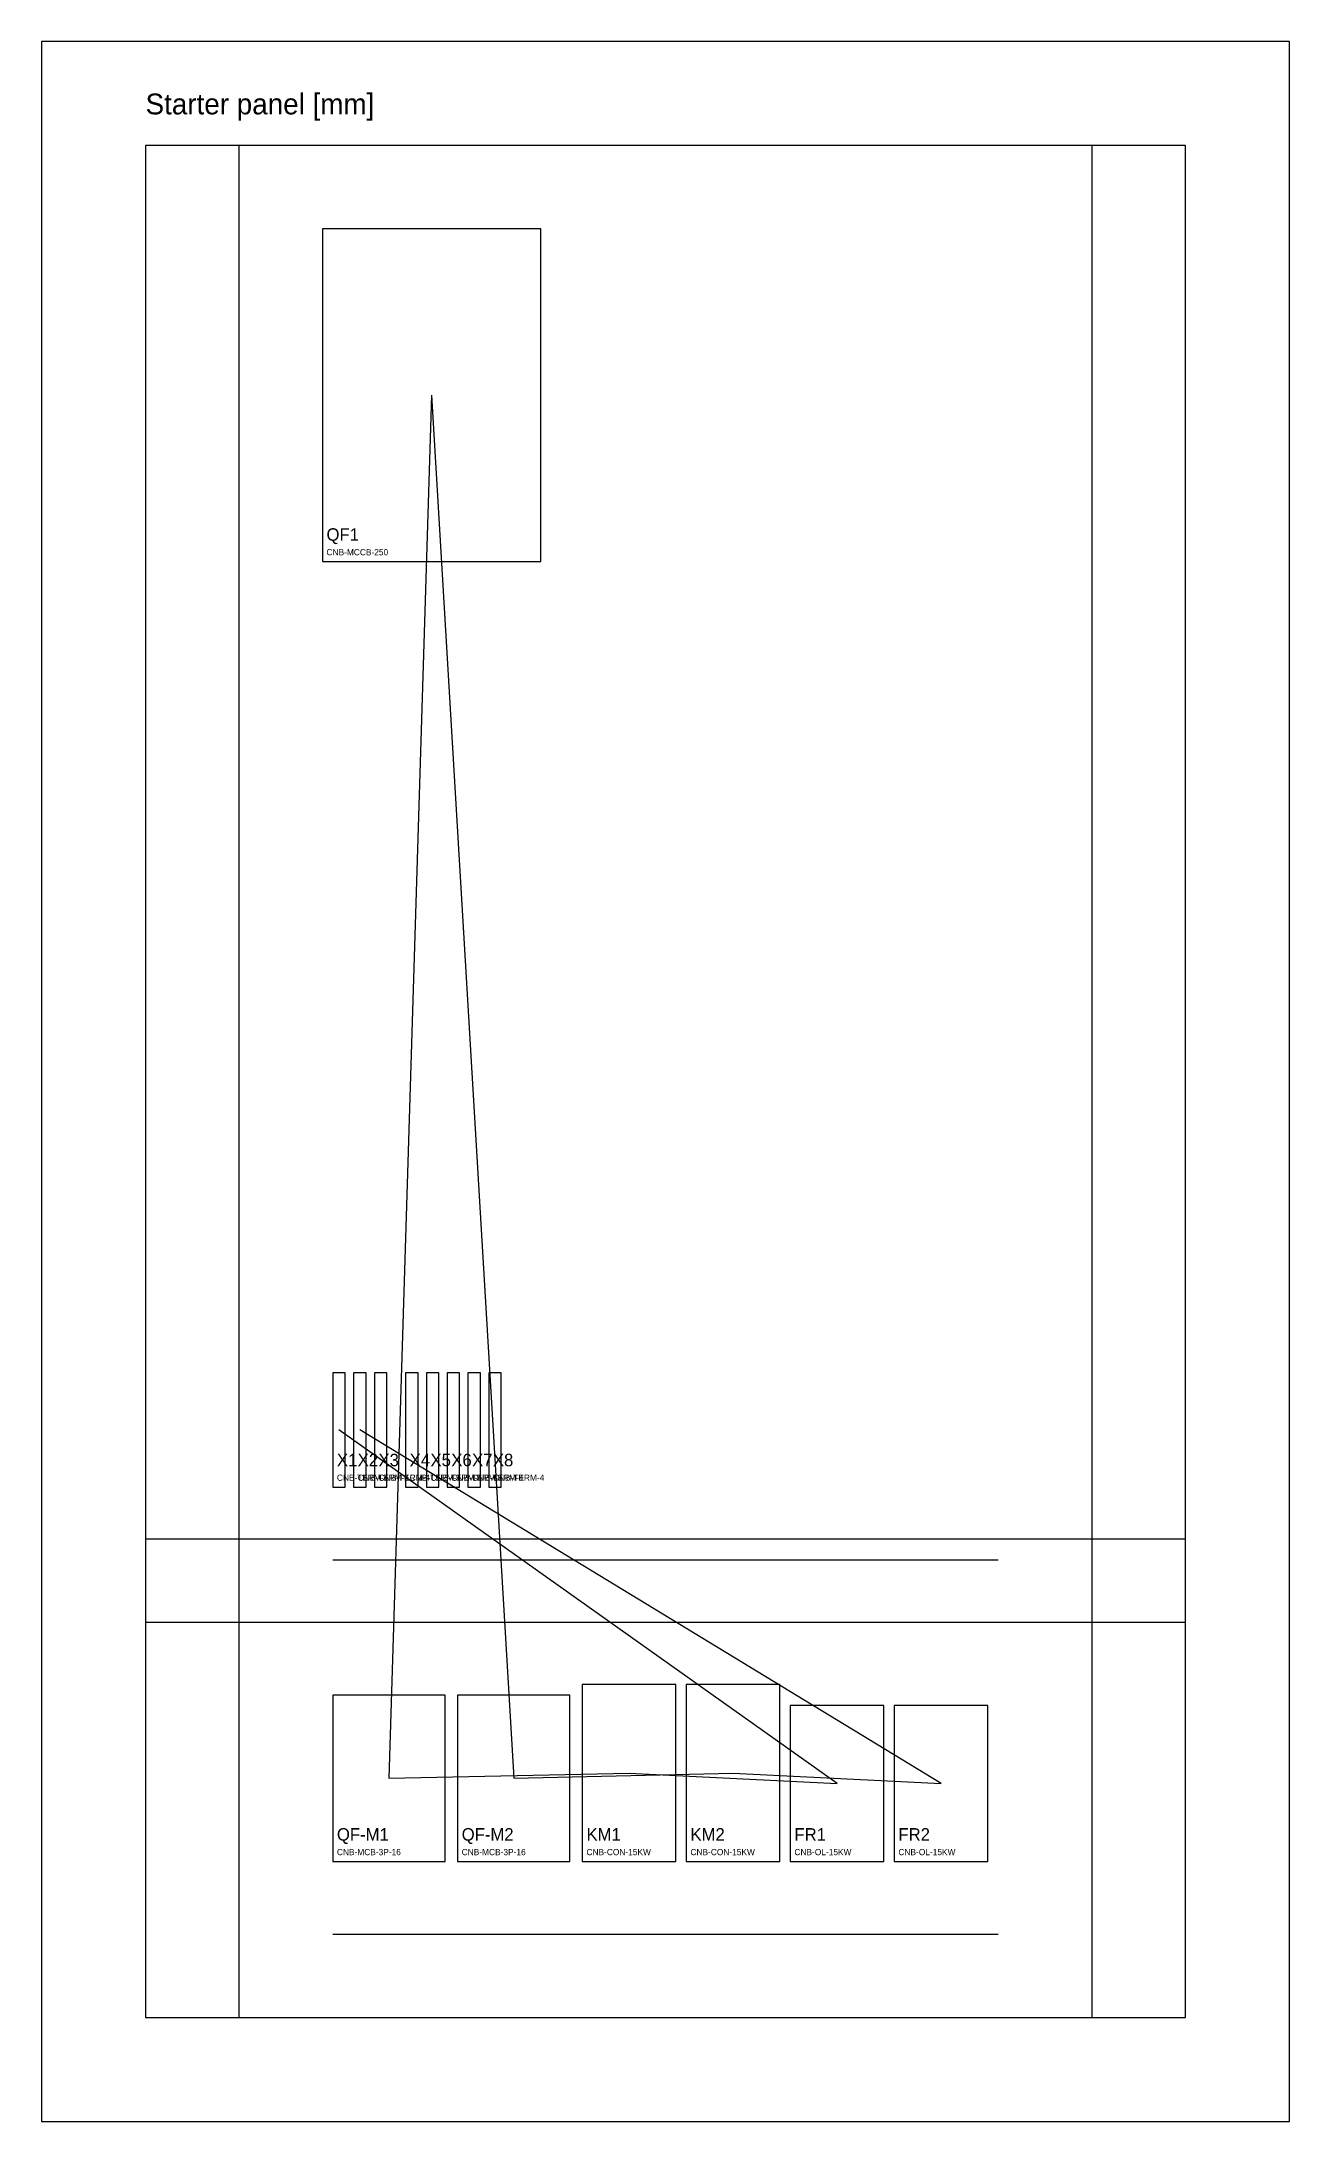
# Model space of a CAD drawing. Header units: millimetres. Extents: x 0 to 600, y 0 to 1000.
import ezdxf

# ---------------------------------------------------------------- set-up
doc = ezdxf.new("R2010")
doc.units = ezdxf.units.MM

msp = doc.modelspace()

# ---------------------------------------------------------------- linework, layer by layer
at = {"layer": 'DEVICE'}
for p, q in [((240, 910), (135, 910)), ((135, 910), (135, 750)), ((240, 750), (240, 910)), ((135, 750), (240, 750)), ((146, 360), (140, 360)), ((140, 360), (140, 305)), ((146, 305), (146, 360)), ((156, 360), (150, 360)), ((150, 360), (150, 305)), ((156, 305), (156, 360)), ((166, 360), (160, 360)), ((160, 360), (160, 305)), ((166, 305), (166, 360)), ((181, 360), (175, 360)), ((175, 360), (175, 305)), ((181, 305), (181, 360)), ((191, 360), (185, 360)), ((185, 360), (185, 305)), ((191, 305), (191, 360)), ((201, 360), (195, 360)), ((195, 360), (195, 305)), ((201, 305), (201, 360)), ((211, 360), (205, 360)), ((205, 360), (205, 305)), ((211, 305), (211, 360)), ((221, 360), (215, 360)), ((215, 360), (215, 305)), ((221, 305), (221, 360)), ((140, 305), (146, 305)), ((150, 305), (156, 305)), ((160, 305), (166, 305)), ((175, 305), (181, 305)), ((185, 305), (191, 305)), ((195, 305), (201, 305)), ((205, 305), (211, 305)), ((215, 305), (221, 305)), ((305, 210), (260, 210)), ((260, 210), (260, 125)), ((305, 125), (305, 210)), ((355, 210), (310, 210)), ((310, 210), (310, 125)), ((355, 125), (355, 210)), ((194, 205), (140, 205)), ((140, 205), (140, 125)), ((194, 125), (194, 205)), ((254, 205), (200, 205)), ((200, 205), (200, 125)), ((254, 125), (254, 205)), ((405, 200), (360, 200)), ((360, 200), (360, 125)), ((405, 125), (405, 200)), ((455, 200), (410, 200)), ((410, 200), (410, 125)), ((455, 125), (455, 200)), ((140, 125), (194, 125)), ((200, 125), (254, 125)), ((260, 125), (305, 125)), ((310, 125), (355, 125)), ((360, 125), (405, 125)), ((410, 125), (455, 125))]:
    msp.add_line(p, q, dxfattribs=at)
at = {"layer": 'DIN_RAIL'}
for p, q in [((140, 270), (460, 270)), ((140, 90), (460, 90))]:
    msp.add_line(p, q, dxfattribs=at)
at = {"layer": 'ENCLOSURE'}
for p, q in [((600, 1000), (0, 1000)), ((0, 1000), (0, 0)), ((600, 0), (600, 1000)), ((0, 0), (600, 0))]:
    msp.add_line(p, q, dxfattribs=at)
at = {"layer": 'MOUNTING_PLATE'}
for p, q in [((550, 950), (50, 950)), ((50, 950), (50, 50)), ((550, 50), (550, 950)), ((50, 50), (550, 50))]:
    msp.add_line(p, q, dxfattribs=at)
at = {"layer": 'WIRE'}
for p, q in [((187.5, 830), (167, 165)), ((187.5, 830), (227, 165)), ((382.5, 162.5), (143, 332.5)), ((432.5, 162.5), (153, 332.5)), ((167, 165), (282.5, 167.5)), ((227, 165), (332.5, 167.5)), ((282.5, 167.5), (382.5, 162.5)), ((332.5, 167.5), (432.5, 162.5))]:
    msp.add_line(p, q, dxfattribs=at)
at = {"layer": 'WIRE_DUCT'}
for p, q in [((95, 950), (50, 950)), ((50, 950), (50, 50)), ((95, 50), (95, 950)), ((550, 950), (505, 950)), ((505, 950), (505, 50)), ((550, 50), (550, 950)), ((550, 280), (50, 280)), ((50, 280), (50, 240)), ((550, 240), (550, 280)), ((50, 240), (550, 240)), ((50, 50), (95, 50)), ((505, 50), (550, 50))]:
    msp.add_line(p, q, dxfattribs=at)

# ---------------------------------------------------------------- texts
at = {"layer": 'ANNOTATION'}
msp.add_text('Starter panel [mm]', height=10, dxfattribs=at).set_placement((50, 965))
at = {"layer": 'DEVICE_TAG'}
for s, p in [('QF1', (137, 760)), ('X1', (142, 315)), ('X2', (152, 315)), ('X3', (162, 315)), ('X4', (177, 315)), ('X5', (187, 315)), ('X6', (197, 315)), ('X7', (207, 315)), ('X8', (217, 315)), ('QF-M1', (142, 135)), ('QF-M2', (202, 135)), ('KM1', (262, 135)), ('KM2', (312, 135)), ('FR1', (362, 135)), ('FR2', (412, 135))]:
    msp.add_text(s, height=6, dxfattribs=at).set_placement(p)
at = {"layer": 'PART_REF'}
for s, p in [('CNB-MCCB-250', (137, 753)), ('CNB-TERM-4', (142, 308)), ('CNB-TERM-4', (152, 308)), ('CNB-TERM-4', (162, 308)), ('CNB-TERM-4', (177, 308)), ('CNB-TERM-4', (187, 308)), ('CNB-TERM-4', (197, 308)), ('CNB-TERM-4', (207, 308)), ('CNB-TERM-4', (217, 308)), ('CNB-MCB-3P-16', (142, 128)), ('CNB-MCB-3P-16', (202, 128)), ('CNB-CON-15KW', (262, 128)), ('CNB-CON-15KW', (312, 128)), ('CNB-OL-15KW', (362, 128)), ('CNB-OL-15KW', (412, 128))]:
    msp.add_text(s, height=3, dxfattribs=at).set_placement(p)

doc.saveas('drawing.dxf')
